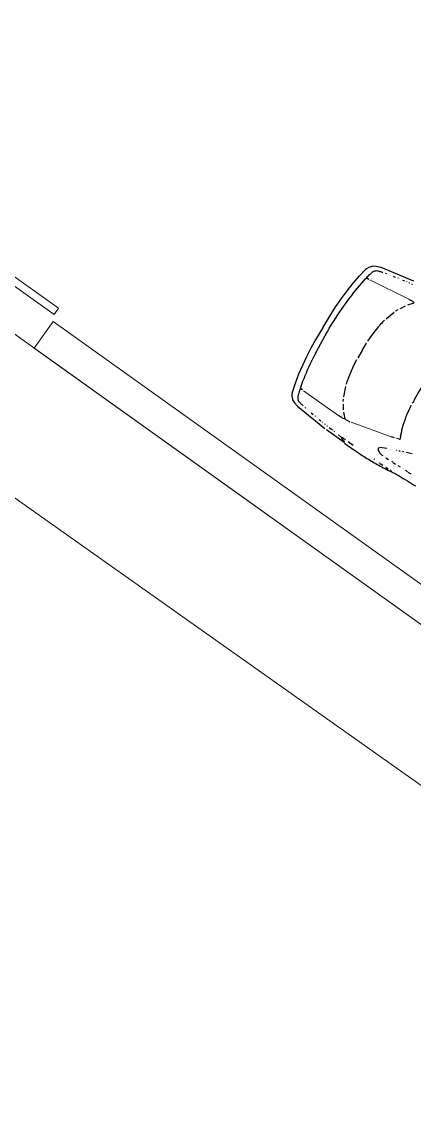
# Model space of a CAD drawing. Header units: metres. Extents: x -45 to 1930, y -347 to 488.
# Drawn here: x -15.67 to -12.06, y -46.97 to -36.98 of the extents above; entities that cross this region are included whole.
import ezdxf

# ---------------------------------------------------------------- set-up
doc = ezdxf.new("R2010")
doc.units = ezdxf.units.M
doc.layers.add('SRAFY-TERÉN', color=252, linetype='Continuous')
doc.layers.add('ZDIVO', color=1, linetype='Continuous')

# ---------------------------------------------------------------- blocks, each defined once
blk = doc.blocks.new('BMW3-PUD')
at = {"lineweight": 0}
for p, q in [((3.3491, 0.5435), (3.7319, 0.6186)), ((3.8595, 0.6254), (4.2578, 0.5956)), ((3.8595, -0.6254), (4.2578, -0.5956))]:
    blk.add_line(p, q, dxfattribs=at)
for points in [[(3.686, 0.8133), (3.6702, 0.8146), (3.6552, 0.8167), (3.6394, 0.818), (3.6236, 0.8193), (3.6086, 0.8206), (3.5928, 0.8219), (3.577, 0.8225), (3.5612, 0.8238), (3.5455, 0.8244), (3.5304, 0.8257), (3.5146, 0.8263), (3.4989, 0.8268), (3.4831, 0.8274), (3.4673, 0.828), (3.4516, 0.8285), (3.4365, 0.8284), (3.4208, 0.8289), (3.405, 0.8287), (3.3892, 0.8285), (3.3734, 0.8291), (3.3577, 0.8289), (3.3419, 0.828), (3.3269, 0.8278), (3.3111, 0.8276), (3.2954, 0.8267), (3.2796, 0.8265), (3.2639, 0.8255), (3.2489, 0.8246), (3.2331, 0.8236), (3.2173, 0.8227), (3.2024, 0.821), (3.1866, 0.8201), (3.1648, 0.8183), (3.1431, 0.8166), (3.1213, 0.8156), (3.0988, 0.8153), (3.077, 0.815), (3.0552, 0.8148), (3.0334, 0.8153), (3.0117, 0.815), (2.9899, 0.8155), (2.9681, 0.816), (2.9463, 0.8172), (2.9246, 0.8177)], [(3.1904, 0.8127), (3.1897, 0.8134), (3.1889, 0.8134), (3.1874, 0.8141), (3.1866, 0.8149)], [(3.195, 0.8119), (3.195, 0.8119), (3.1964, 0.812), (3.1972, 0.812), (3.1979, 0.812)], [(3.2446, 0.8088), (3.2205, 0.81)], [(3.3076, 0.8065), (3.2791, 0.8062)], [(3.3107, 0.8058), (3.3121, 0.8058), (3.3136, 0.8058), (3.3144, 0.8059), (3.3167, 0.8059)], [(3.3452, 0.804), (3.3452, 0.804), (3.346, 0.804), (3.346, 0.804), (3.346, 0.804)], [(3.3693, 0.802), (3.376, 0.8021)], [(3.7728, 0.7775), (3.7374, 0.7846), (3.7367, 0.7854), (3.7359, 0.7869), (3.7344, 0.7876), (3.7329, 0.7891), (3.6951, 0.8051), (3.6944, 0.8059), (3.6936, 0.8074), (3.6921, 0.8089), (3.692, 0.8111), (3.8897, 0.794)], [(2.9825, 0.7456), (2.9825, 0.7456)], [(3.0486, 0.7434), (3.0186, 0.7438)], [(3.0523, 0.7419), (3.0764, 0.7422)], [(3.1312, 0.7391), (3.156, 0.7394)], [(3.2101, 0.7378), (3.1838, 0.7382)], [(3.2146, 0.7363), (3.2266, 0.7365)], [(3.2905, 0.7342), (3.2612, 0.7354)], [(3.295, 0.7335), (3.295, 0.7335), (3.2957, 0.7336), (3.2965, 0.7336), (3.2965, 0.7336)], [(3.391, 0.6844), (3.3931, 0.6904), (3.3938, 0.6972), (3.393, 0.7032), (3.3892, 0.7084), (3.3823, 0.7136), (3.3748, 0.718), (3.3672, 0.7224), (3.3597, 0.726), (3.3514, 0.729), (3.3423, 0.7304), (3.3341, 0.7317), (3.3251, 0.7316)], [(3.4174, 0.7988), (3.4174, 0.7988)], [(3.6653, 0.7845), (3.6082, 0.7884)], [(3.6699, 0.7831), (3.6699, 0.7831)], [(3.6856, 0.7832), (3.6856, 0.7832)], [(3.7187, 0.7814), (3.6939, 0.7818)], [(3.7217, 0.7799), (3.7329, 0.7816)], [(3.7773, 0.7768), (3.7773, 0.7768)], [(3.8202, 0.7721), (3.8209, 0.7721), (3.8217, 0.7721), (3.8224, 0.7721), (3.8239, 0.7721)], [(3.8315, 0.77), (3.8315, 0.77)], [(3.8818, 0.7646), (3.8442, 0.7679)], [(3.8965, 0.791), (3.8965, 0.791), (3.8965, 0.791), (3.8958, 0.791), (3.8958, 0.791), (3.8958, 0.791), (3.8965, 0.791), (3.8965, 0.791), (3.8965, 0.791)], [(3.9067, 0.7604), (3.9059, 0.7603), (3.9044, 0.7611), (3.9036, 0.7618), (3.9021, 0.7618)], [(3.9033, 0.7896), (3.9033, 0.7896)], [(4.4034, 0), (4.4032, 0.0469), (4.4022, 0.1355), (4.3989, 0.2241), (4.3933, 0.3126), (4.3855, 0.4004), (4.374, 0.4881), (4.3586, 0.5758), (4.3388, 0.6634), (4.3373, 0.6649), (4.3358, 0.6671), (4.335, 0.6694), (4.335, 0.6709), (4.3227, 0.6917), (4.3037, 0.7125), (4.3029, 0.714), (4.3022, 0.7148), (4.3021, 0.7163), (4.3014, 0.717), (4.2727, 0.7325), (4.2312, 0.7447), (3.9093, 0.7919)], [(3.9277, 0.7576), (3.9277, 0.7576), (3.9285, 0.7576), (3.93, 0.7576), (3.9307, 0.7577)], [(3.9382, 0.757), (3.9382, 0.757)], [(3.9555, 0.7549), (3.9555, 0.7549), (3.9563, 0.7549), (3.957, 0.755), (3.957, 0.755)], [(3.9653, 0.7528), (3.9653, 0.7528)], [(3.9984, 0.7472), (3.9796, 0.7507)], [(4.0029, 0.7458), (4.0029, 0.7458)], [(4.0285, 0.7423), (4.0285, 0.7423)], [(4.0413, 0.7402), (4.0428, 0.7402), (4.0435, 0.7402), (4.0451, 0.7402), (4.0458, 0.7402)], [(4.0526, 0.7396), (4.0526, 0.7396)], [(4.0924, 0.7333), (4.0699, 0.7368)], [(4.1165, 0.7291), (4.1165, 0.7291)], [(4.1376, 0.7248), (4.1376, 0.7248)], [(4.1489, 0.7227), (4.1489, 0.7227)], [(4.1654, 0.7207), (4.1564, 0.7221)], [(4.1699, 0.72), (4.1699, 0.72)], [(4.1775, 0.7178), (4.1775, 0.7178)], [(4.3475, 0), (4.3474, 0.005), (4.3495, 0.0215), (4.3462, 0.1056), (4.343, 0.1904), (4.3375, 0.2744), (4.3297, 0.3577), (4.3271, 0.3862), (4.3238, 0.4147), (4.3204, 0.4424), (4.3171, 0.4702), (4.3123, 0.4986), (4.3074, 0.5264), (4.3026, 0.5541), (4.297, 0.5826), (4.2955, 0.5848), (4.2947, 0.5878), (4.2939, 0.59), (4.2924, 0.5923), (4.2922, 0.6028), (4.2899, 0.6133), (4.2867, 0.6237), (4.2843, 0.635), (4.282, 0.6402), (4.2805, 0.6462), (4.2789, 0.6522), (4.2773, 0.6574), (4.275, 0.6641), (4.2727, 0.6701), (4.2703, 0.6761), (4.2665, 0.6821), (4.2627, 0.6865), (4.2581, 0.691), (4.2528, 0.6954), (4.2476, 0.6991), (4.2408, 0.702), (4.2332, 0.7042), (4.2257, 0.7064), (4.2189, 0.7078), (4.2114, 0.7099), (4.2046, 0.7114), (4.1978, 0.7135), (4.1918, 0.7157)], [(4.2969, 0.7155), (4.2969, 0.7155)], [(3.1388, 0.6063), (3.1388, 0.6063)], [(3.1689, 0.6006), (3.1689, 0.6006)], [(3.1764, 0.6037), (3.1891, 0.6084)], [(3.1951, 0.61), (3.1951, 0.61)], [(3.2033, 0.6123), (3.2033, 0.6123)], [(3.2093, 0.6154), (3.219, 0.6193)], [(3.2347, 0.6247), (3.2347, 0.6247)], [(3.2415, 0.6263), (3.2422, 0.6263), (3.243, 0.627), (3.2437, 0.6278), (3.2452, 0.6278)], [(3.2512, 0.6294), (3.2512, 0.6294)], [(3.2622, 0.6475), (3.2622, 0.6475)], [(3.2655, 0.6236), (3.2655, 0.6236)], [(3.2781, 0.6395), (3.2781, 0.6395)], [(3.2886, 0.6434), (3.2886, 0.6434)], [(3.2945, 0.6457), (3.2945, 0.6457)], [(3.3043, 0.6488), (3.3043, 0.6488)], [(3.3207, 0.6558), (3.3207, 0.6558)], [(3.3282, 0.6566), (3.3872, 0.6813)], [(3.3369, 0.6807), (3.3369, 0.6807)], [(3.6922, 0.6129), (3.6922, 0.6129)], [(3.7319, 0.6186), (3.7319, 0.6186)], [(3.7394, 0.6209), (3.7911, 0.6238)], [(3.8398, 0.5749), (3.7987, 0.6217), (3.8047, 0.624), (3.8121, 0.6256), (3.8196, 0.6257), (3.8272, 0.6257), (3.8354, 0.6251), (3.8437, 0.6252), (3.852, 0.6246), (3.8595, 0.6254)], [(3.1016, 0.5788), (3.1555, 0.5975)], [(3.1421, 0.5823), (3.1421, 0.5823)], [(3.1622, 0.5983), (3.1622, 0.5983)], [(3.2768, 0.4931), (3.266, 0.5214), (3.2675, 0.523), (3.2697, 0.5245), (3.2727, 0.5253), (3.2764, 0.5268)], [(3.2824, 0.5269), (3.2989, 0.5316)], [(3.3109, 0.5347), (3.3109, 0.5347)], [(3.3176, 0.5363), (3.3491, 0.5435)], [(3.603, 0.5946), (3.603, 0.5946)], [(3.8811, 0.513), (3.8535, 0.5562)], [(3.8864, 0.5071), (3.8864, 0.5071)], [(3.8902, 0.4996), (3.8902, 0.4996)], [(4.2683, 0.5927), (4.2871, 0.5929)], [(3.2768, 0.4931), (3.2886, 0.4519), (3.2932, 0.4459), (3.2955, 0.4385), (3.2979, 0.4295), (3.2995, 0.422), (3.3026, 0.4145), (3.3042, 0.4078), (3.3057, 0.401), (3.3073, 0.3935), (3.3129, 0.3688), (3.3176, 0.3448), (3.3224, 0.3209), (3.3265, 0.2962), (3.3298, 0.2722), (3.3331, 0.2482), (3.3349, 0.2234), (3.3367, 0.1986)], [(3.9056, 0.4727), (3.8941, 0.4937)], [(3.9079, 0.4653), (3.9079, 0.4653)], [(3.9102, 0.46), (3.9102, 0.46)], [(3.9459, 0.3636), (3.9133, 0.4541)], [(3.9491, 0.3516), (3.9491, 0.3516)], [(3.9836, 0.1005), (3.9817, 0.1388), (3.9782, 0.1763), (3.974, 0.2145), (3.969, 0.2535), (3.9674, 0.2633), (3.9658, 0.2722), (3.9649, 0.2805), (3.9626, 0.2887), (3.9609, 0.3037), (3.9577, 0.3179), (3.9546, 0.3314), (3.9514, 0.3449)], [(3.3424, 0), (3.3423, 0.044), (3.3412, 0.1356), (3.3395, 0.1476), (3.3394, 0.1589), (3.3393, 0.1694), (3.3391, 0.1799)], [(4.4034, 0), (4.4032, -0.0469), (4.4022, -0.1355), (4.3989, -0.2241), (4.3933, -0.3126), (4.3855, -0.4004), (4.374, -0.4881), (4.3586, -0.5758), (4.3388, -0.6634), (4.3373, -0.6649), (4.3358, -0.6671), (4.335, -0.6694), (4.335, -0.6709), (4.3227, -0.6917), (4.3037, -0.7125), (4.3029, -0.714), (4.3022, -0.7148), (4.3021, -0.7163), (4.3014, -0.717), (4.2727, -0.7325), (4.2312, -0.7447), (3.9093, -0.7919)], [(3.9834, 0), (3.9846, 0.0795)], [(3.9834, 0), (3.9846, -0.0795)], [(3.9853, 0.0855), (3.9853, 0.0855)], [(3.9853, -0.0855), (3.9853, -0.0855)], [(4.3475, 0), (4.3474, -0.005), (4.3495, -0.0215), (4.3462, -0.1056), (4.343, -0.1904), (4.3375, -0.2744), (4.3297, -0.3577), (4.3271, -0.3862), (4.3238, -0.4147), (4.3204, -0.4424), (4.3171, -0.4702), (4.3123, -0.4986), (4.3074, -0.5264), (4.3026, -0.5541), (4.297, -0.5826), (4.2955, -0.5848), (4.2947, -0.5878), (4.2939, -0.59), (4.2924, -0.5923), (4.2922, -0.6028), (4.2899, -0.6133), (4.2867, -0.6237), (4.2843, -0.635), (4.282, -0.6402), (4.2805, -0.6462), (4.2789, -0.6522), (4.2773, -0.6574), (4.275, -0.6641), (4.2727, -0.6701), (4.2703, -0.6761), (4.2665, -0.6821), (4.2627, -0.6865), (4.2581, -0.691), (4.2528, -0.6954), (4.2476, -0.6991), (4.2408, -0.702), (4.2332, -0.7042), (4.2257, -0.7064), (4.2189, -0.7078), (4.2114, -0.7099), (4.2046, -0.7114), (4.1978, -0.7135), (4.1918, -0.7157)], [(3.9836, -0.1005), (3.9817, -0.1388), (3.9782, -0.1763), (3.974, -0.2145), (3.969, -0.2535), (3.9674, -0.2633), (3.9658, -0.2722), (3.9649, -0.2805), (3.9626, -0.2887), (3.9609, -0.3037), (3.9577, -0.3179), (3.9546, -0.3314), (3.9514, -0.3449)], [(3.9459, -0.3636), (3.9133, -0.4541)], [(3.9491, -0.3516), (3.9491, -0.3516)], [(3.9056, -0.4727), (3.8941, -0.4937)], [(3.9079, -0.4653), (3.9079, -0.4653)], [(3.9102, -0.46), (3.9102, -0.46)], [(3.8398, -0.5749), (3.7987, -0.6217), (3.8047, -0.624), (3.8121, -0.6256), (3.8196, -0.6257), (3.8272, -0.6257), (3.8354, -0.6251), (3.8437, -0.6252), (3.852, -0.6246), (3.8595, -0.6254)], [(3.8811, -0.513), (3.8535, -0.5562)], [(3.8864, -0.5071), (3.8864, -0.5071)], [(3.8902, -0.4996), (3.8902, -0.4996)], [(4.2683, -0.5927), (4.2871, -0.5929)], [(3.9067, -0.7604), (3.9059, -0.7603), (3.9044, -0.7611), (3.9036, -0.7618), (3.9021, -0.7618)], [(3.9033, -0.7896), (3.9033, -0.7896)], [(3.9277, -0.7576), (3.9277, -0.7576), (3.9285, -0.7576), (3.93, -0.7576), (3.9307, -0.7577)], [(3.9382, -0.757), (3.9382, -0.757)], [(3.9555, -0.7549), (3.9555, -0.7549), (3.9563, -0.7549), (3.957, -0.755), (3.957, -0.755)], [(3.9653, -0.7528), (3.9653, -0.7528)], [(3.9984, -0.7472), (3.9796, -0.7507)], [(4.0029, -0.7458), (4.0029, -0.7458)], [(4.0285, -0.7423), (4.0285, -0.7423)], [(4.0413, -0.7402), (4.0428, -0.7402), (4.0435, -0.7402), (4.0451, -0.7402), (4.0458, -0.7402)], [(4.0526, -0.7396), (4.0526, -0.7396)], [(4.0924, -0.7333), (4.0699, -0.7368)], [(4.1165, -0.7291), (4.1165, -0.7291)], [(4.1376, -0.7248), (4.1376, -0.7248)], [(4.1489, -0.7227), (4.1489, -0.7227)], [(4.1654, -0.7207), (4.1564, -0.7221)], [(4.1699, -0.72), (4.1699, -0.72)], [(4.1775, -0.7178), (4.1775, -0.7178)], [(4.2969, -0.7155), (4.2969, -0.7155)]]:
    blk.add_lwpolyline(points)

msp = doc.modelspace()

# ---------------------------------------------------------------- linework, layer by layer
at = {"linetype": 'Continuous', "lineweight": 0}
for p, q in [((-15.559187, -39.97995), (-15.38475, -39.735876)), ((-15.38475, -39.735876), (-5.96076, -46.47111)), ((-5.97027, -46.833055), (-15.559187, -39.97995)), ((-16.45977, -40.849548), (-5.666976, -48.484692))]:
    msp.add_line(p, q, dxfattribs=at)
at = {"layer": 'SRAFY-TERÉN', "linetype": 'Continuous', "lineweight": 0}
msp.add_lwpolyline([(-20.215813, -36.125602), (-15.334347, -39.614339), (-15.375049, -39.671289), (-20.256515, -36.182553)], close=True, dxfattribs=at)
at = {"layer": 'ZDIVO', "linetype": 'Continuous', "lineweight": 0, "flags": 128}
msp.add_lwpolyline([(-5.97027, -46.833055), (-29.112597, -30.29346), (-29.55417, -30.019693), (-29.644766, 7.836083), (-25.570115, 7.633634), (-15.169849, 7.416588), (1.059107, 6.497163), (-0.53726, -9.17884), (-2.824459, -21.436195), (-4.420714, -30.444402), (-5.862425, -42.7286)], close=True, dxfattribs=at)

# ---------------------------------------------------------------- block references
at = {"linetype": 'Continuous', "lineweight": 0, "rotation": 149.0962147816974}
msp.add_blockref('BMW3-PUD', (-9.124066, -42.049193), dxfattribs=at)

doc.saveas('drawing.dxf')
